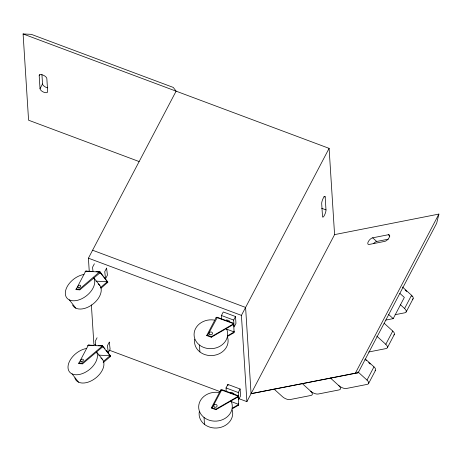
<?xml version="1.0" encoding="UTF-8"?>
<svg xmlns="http://www.w3.org/2000/svg" width="462" height="462" viewBox="0 0 462 462"><rect width="100%" height="100%" fill="white"/><g stroke="black" fill="none" stroke-linecap="round" stroke-linejoin="round"><path stroke-width="0.69" d="M87.976 345.68L87.994 345.871A1.011 0.462 27.7 0 1 88.288 345.287A1.011 0.641 -87.1 0 1 89.195 345.114L93.647 345.333M216.037 317.769L216.037 317.769A1.011 0.866 -3.6 0 1 217.371 317.319L233.553 323.25L233.668 323.683L216.921 317.596A1.011 0.462 27.7 0 0 216.037 317.769L206.71 335.533L211.301 337.248L233.633 324.353L234.113 331.941L227.639 335.793M211.313 407.986A1.011 0.462 27.7 0 1 212.197 407.813L221.847 389.628L238.155 395.703L238.265 396.136L221.523 390.049A1.011 0.462 27.7 0 0 220.634 390.228L211.313 407.986L215.898 409.707L238.23 396.806L238.71 404.394L232.242 408.252M238.808 398.619L246.893 401.64L334.58 234.621L438.9 214.079L436.671 223.244L358.171 372.765L251.068 393.688L245.593 307.432L92.591 250.225M220.634 390.228L220.634 390.228A1.011 0.866 -3.6 0 1 221.009 389.853M103.038 275.831L99.954 271.604L79.377 289.224L76.265 289.068A1.011 0.462 27.7 0 0 75.97 289.645L79.868 289.841L100.225 272.626L107.369 281.716L100.531 287.583M39.195 75.762A4.204 1.917 27.7 0 1 42.885 75.04A4.204 1.917 27.7 0 1 46.847 78.627L47.667 91.563A4.204 1.917 27.7 0 1 43.982 92.29A4.204 1.917 27.7 0 1 40.021 88.704L39.195 75.762L39.824 74.573M40.021 88.704L42.521 83.934L41.932 74.584M89.235 271.119L88.415 258.183L176.103 91.164L173.296 87.434L31.312 34.35L23.1 33.957L28.575 120.212L139.114 161.544M76.265 289.068L85.591 271.304A1.011 0.641 -87.1 0 1 86.255 270.946M94.375 263.779L92.527 267.296L93.018 271.523M103.228 361.567L110.072 355.7L102.922 346.61L82.565 363.825L78.673 363.629A1.011 0.462 27.7 0 1 78.962 363.051L88.288 345.287L102.437 345.986L102.651 345.588L98.106 345.553M97.072 337.762L95.224 341.279L95.715 345.507M206.71 335.533A1.011 0.462 27.7 0 1 207.594 335.36L217.371 317.319M221.65 318.942L221.431 315.488L223.279 311.971L235.516 316.545L235.955 323.446L234.113 326.963L233.674 320.068L235.516 316.545M246.893 401.64L241.418 315.384L329.106 148.366L23.1 33.957M226.247 391.395L226.034 387.941L227.876 384.424L240.119 389.004L240.558 395.905L238.71 399.422L238.271 392.521L240.119 389.004M251.068 393.688L355.388 373.146L438.9 214.079M385.828 320.085L393.208 318.63L404.342 297.424L399.861 293.364M330.353 377.951L338.842 385.637A5.885 2.68 27.7 0 0 346.419 388.473L367.284 384.361A5.885 2.68 27.7 0 0 367.013 380.093L373.972 366.84L365.378 359.061M368.688 351.998L386.07 348.573A5.885 2.68 27.7 0 0 385.799 344.306L392.758 331.046L384.17 323.273M395.126 314.703L404.862 312.786A5.885 2.68 27.7 0 0 404.591 308.512L411.55 295.258L402.46 287.029M368.584 383.529L375.542 370.27M387.37 347.736L394.329 334.482M406.162 311.948L413.12 298.695M102.437 345.986L82.074 363.201L78.962 363.051M233.599 323.833L211.267 336.734L207.594 335.36M238.201 396.292L215.87 409.188L212.197 407.813M101.022 288.207L107.917 282.167L103.835 276.842M103.176 362.641L110.406 356.543L110.574 355.769L109.708 354.868M227.674 336.313L233.991 332.669L233.945 331.19M232.27 408.766L238.588 405.122L238.669 403.869M97.395 271.916L98.377 271.875M388.299 234.742A4.204 1.842 -47.8 0 1 389.171 237.543A4.204 1.842 -47.8 0 1 384.823 241.366L369.173 244.45A4.204 1.842 -47.8 0 1 368.306 241.649A4.204 1.842 -47.8 0 1 372.655 237.82L388.299 234.742L389.812 236.111M373.562 243.578A4.204 1.842 -47.8 0 1 376.686 241.476L388.253 239.195M100.45 345.795L100.774 345.801M355.388 373.146L358.171 372.765M86.492 271.13L92.221 271.413M96.044 271.604L99.861 271.795M99.74 272.008L85.591 271.304A1.011 0.462 27.7 0 0 85.239 271.8M95.998 281.15L107.369 281.716M98.695 355.134L110.072 355.7M323.949 196.5L325.173 196.956L325.993 209.892A4.204 0.999 -69.5 0 1 324.388 215.367A4.204 0.999 -69.5 0 1 322.511 216.522L321.691 203.586A4.204 0.999 -69.5 0 1 323.296 198.111A4.204 0.999 -69.5 0 1 325.173 196.956M321.708 208.293L325.993 209.892M88.415 258.183L241.418 315.384M221.431 315.488L233.674 320.068M226.293 329.019L234.113 331.941M226.034 387.941L238.271 392.521M95.911 345.195L93.89 344.438L91.384 304.903M109.396 350.231L219.935 391.562M230.89 401.472L238.71 404.394M372.655 237.82L376.686 241.476M405.174 290.084L406.756 291.516M400.346 304.672L404.591 308.512M388.727 314.576L393.208 318.63M376.778 336.134L385.799 344.306M364.945 359.269L366.533 360.701M368.647 362.618L370.235 364.056M357.986 371.922L367.013 380.093M302.183 383.495L310.678 391.187A5.885 2.68 27.7 0 0 318.254 394.017L339.114 389.911A5.885 2.68 27.7 0 0 338.842 385.637M274.018 389.044L282.513 396.731A5.885 2.68 27.7 0 0 290.084 399.561L310.949 395.455A5.885 2.68 27.7 0 0 310.678 391.187M99.388 272.43L99.873 273.048M107.022 282.138L107.507 282.761M93.826 277.876L99.89 285.585M79.377 289.224L79.868 289.841M69.335 299.902L75.832 308.166M102.957 346.281L104.943 348.804M106.133 350.317L109.309 354.36M102.085 346.413L102.576 347.031M109.719 356.121L110.204 356.745M96.523 351.859L102.587 359.569M82.074 363.201L82.565 363.825M72.032 373.885L78.528 382.149M329.106 148.366L334.58 234.621M233.229 324.209L233.264 324.728M233.743 332.317L233.772 332.836M237.826 396.667L237.861 397.181M238.34 404.77L238.375 405.289M227.876 384.424L227.968 385.805M211.267 336.734L211.301 337.248M215.87 409.188L215.898 409.707M204.054 417.492L204.487 424.387M199.457 345.033L199.89 351.934M412.63 299.22A5.885 2.68 27.7 0 1 412.266 299.405M411.55 295.258A5.885 2.68 27.7 0 1 412.918 298.983M411.763 296.165A5.013 2.281 27.7 0 1 412.046 296.569M373.972 366.84A5.885 2.68 27.7 0 1 375.052 370.801M392.758 331.046A5.885 2.68 27.7 0 1 393.843 335.008M85.649 271.46A1.011 0.629 -38.2 0 1 86.134 271.182M93.982 278.303A16.817 10.493 -38.2 0 1 81.878 298.7A16.817 10.493 -38.2 0 1 65.338 292.342A16.817 10.493 -38.2 0 1 83.969 274.451M98.25 284.003A16.817 10.499 -38.2 0 1 93.416 303.713A16.817 10.499 -38.2 0 1 72.569 305.012M100.456 273.123A1.681 0.768 27.7 0 1 100.635 273.342M88.461 345.357A1.011 0.629 -38.2 0 1 89.189 345.114M96.679 352.287A16.817 10.493 -38.2 0 1 84.575 372.684A16.817 10.493 -38.2 0 1 68.035 366.326A16.817 10.493 -38.2 0 1 86.665 348.435M100.947 357.986A16.817 10.499 -38.2 0 1 95.403 378.262A16.817 10.499 -38.2 0 1 74.838 377.91M226.016 320.449A1.681 0.768 27.7 0 1 227.65 320.224A1.681 0.768 27.7 0 1 229.054 321.76M229.273 320.795A1.681 0.768 27.7 0 1 229.354 321.067M226.426 328.511A16.817 14.426 -3.6 0 1 214.079 348.377A16.817 14.426 -3.6 0 1 194.069 334.436A16.817 14.426 -3.6 0 1 214.31 320.068M227.616 337.376A16.817 14.426 -3.6 0 1 212.104 355.561A16.817 14.426 -3.6 0 1 194.698 339.252M230.613 392.908A1.681 0.768 27.7 0 1 232.247 392.677A1.681 0.768 27.7 0 1 233.651 394.219M233.905 393.329A1.681 0.768 27.7 0 1 233.951 393.52M231.023 400.964A16.817 14.426 -3.6 0 1 218.676 420.83A16.817 14.426 -3.6 0 1 198.672 406.889A16.817 14.426 -3.6 0 1 218.913 392.521M232.219 409.829A16.817 14.426 -3.6 0 1 216.707 428.02A16.817 14.426 -3.6 0 1 199.295 411.711M47.471 87.815A4.204 1.917 27.7 0 1 42.521 83.934M106.595 268.139L104.747 271.656L105.567 278.696L107.415 275.179L106.595 268.139M109.292 342.123L107.45 345.64L108.264 352.679L110.112 349.162L109.292 342.123M78.875 287.791A1.681 1.051 -38.2 0 0 80.625 285.603A1.681 1.051 -38.2 0 0 78.142 286.088A1.681 1.051 -38.2 0 0 78.875 287.791M81.572 361.775A1.681 1.051 -38.2 0 0 83.322 359.586A1.681 1.051 -38.2 0 0 80.838 360.071A1.681 1.051 -38.2 0 0 81.572 361.775M209.985 334.661A1.681 1.444 -3.6 0 0 212.503 333.362A1.681 1.444 -3.6 0 0 209.985 332.161A1.681 1.444 -3.6 0 0 209.985 334.661M214.587 407.114A1.681 1.444 -3.6 0 0 217.105 405.821A1.681 1.444 -3.6 0 0 214.582 404.614A1.681 1.444 -3.6 0 0 214.587 407.114"/></g></svg>
